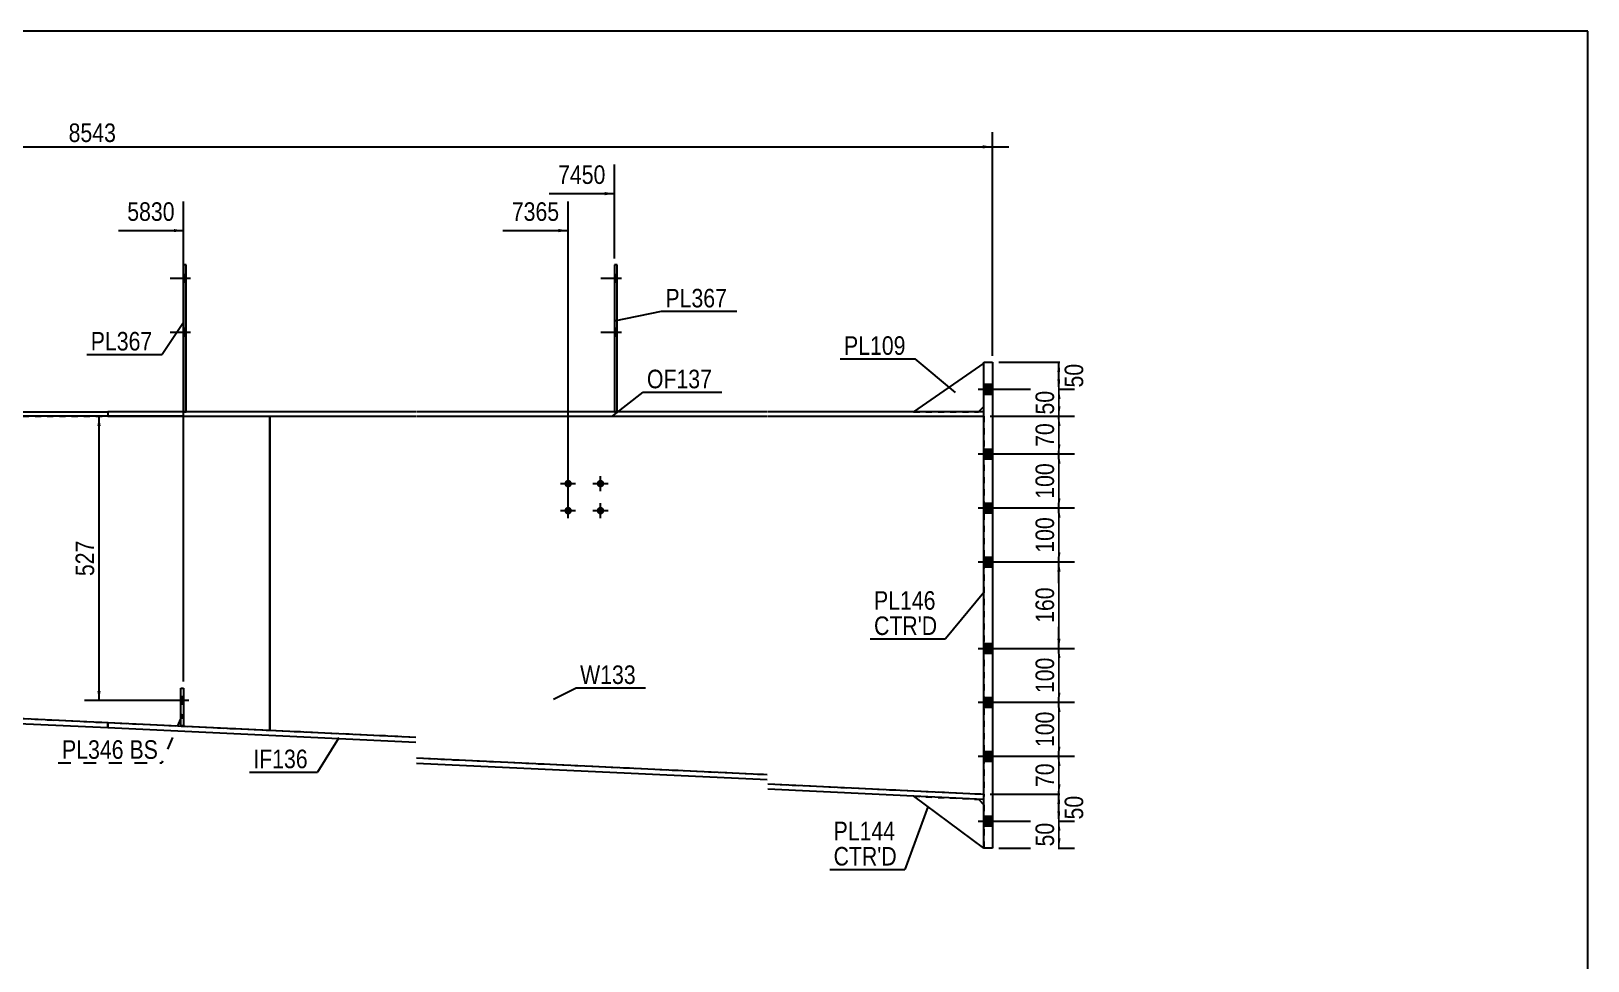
# Model space of a CAD drawing. Header units: millimetres. Extents: x -294 to 118, y -169 to 118.
# Drawn here: x -121.8 to 118.5, y -25.1 to 118.4 of the extents above; entities that cross this region are included whole.
import ezdxf

# ---------------------------------------------------------------- set-up
doc = ezdxf.new("R2010")
doc.units = ezdxf.units.MM
doc.linetypes.add('DXK_LINE_DOT1', pattern=[1.8814, 0.9407, -0.9407])
doc.linetypes.add('DXK_LINE_DOT2', pattern=[3.9198, 1.9599, -1.9599])
doc.styles.add('Arial Narrow', font='ARIALN.TTF', dxfattribs={"height": 0.2})

# ---------------------------------------------------------------- blocks, each defined once
blk = doc.blocks.new('Unknown-622170407-1210')
at = {"color": 5, "linetype": 'Continuous'}
for p, q in [((118.48, 118.39), (-291.52, 118.39)), ((118.48, -168.61), (118.48, 118.39))]:
    blk.add_line(p, q, dxfattribs=at)
blk = doc.blocks.new('Part-622170407-1745 - 1404')
at = {"color": 7, "linetype": 'DXK_LINE_DOT1'}
for p, q in [((-249.58, 58.97), (-226.87, 58.97)), ((-249.58, 58.97), (-249.58, 33.97)), ((-226.77, 58.97), (-179.61, 58.97)), ((-179.51, 58.97), (-132.55, 58.97)), ((-132.45, 58.97), (-84.91, 58.97)), ((-249.33, 33.95), (-226.87, 32.9)), ((-249.33, 33.95), (-226.87, 32.9)), ((-226.77, 23.6), (-179.61, 21.38)), ((-226.77, 23.59), (-179.61, 21.38)), ((-179.51, 17.91), (-132.55, 15.7)), ((-179.51, 17.9), (-132.55, 15.69)), ((-132.45, 12.73), (-84.91, 10.49)), ((-132.45, 12.73), (-109.91, 11.67)), ((-84.91, 10.49), (-84.91, 10.5))]:
    blk.add_line(p, q, dxfattribs=at)
at = {"color": 2, "linetype": 'Continuous'}
for p, q in [((-84.91, 10.5), (-84.91, 58.97)), ((-249.58, 33.97), (-249.33, 33.95)), ((-109.91, 11.67), (-84.91, 10.5))]:
    blk.add_line(p, q, dxfattribs=at)
blk = doc.blocks.new('Bolt-622170407-1408 - 1404')
at = {"color": 3, "linetype": 'DXK_LINE_DOT2'}
for p, q in [((-98.24, 15.66), (-98.66, 15.66)), ((-97.58, 15.07), (-98.66, 15.07)), ((-98.24, 14.49), (-98.66, 14.49))]:
    blk.add_line(p, q, dxfattribs=at)
blk = doc.blocks.new('Part-622170407-1729 - 1404')
at = {"color": 2, "linetype": 'Continuous'}
for p, q in [((-109.95, 10.84), (-109.91, 11.67)), ((-62.41, 8.6), (-109.95, 10.84)), ((-109.91, 11.67), (-62.41, 9.44)), ((-62.31, 6.21), (-8.17, 3.66)), ((-8.17, 2.83), (-62.31, 5.37)), ((-8.07, 2.2), (25.26, 0.63)), ((25.23, -0.2), (-8.07, 1.37)), ((25.26, 0.63), (25.23, -0.2))]:
    blk.add_line(p, q, dxfattribs=at)
blk = doc.blocks.new('Part-622170407-1456 - 1404')
at = {"color": 2, "linetype": 'Continuous'}
for p, q in [((25.26, 67.13), (14.43, 59.63)), ((24.43, 59.63), (25.26, 60.47))]:
    blk.add_line(p, q, dxfattribs=at)
at = {"color": 7, "linetype": 'DXK_LINE_DOT1'}
for p, q in [((25.26, 60.47), (25.26, 67.13)), ((14.43, 59.63), (24.43, 59.63))]:
    blk.add_line(p, q, dxfattribs=at)
blk = doc.blocks.new('Bolt-622170407-1407 - 1404')
at = {"linetype": 'Continuous'}
blk.add_hatch(color=3, dxfattribs=at).paths.add_polyline_path([(-98.24, 14.49), (-98.24, 15.66), (-98.66, 15.66), (-98.66, 14.49)])
at = {"color": 3, "linetype": 'Continuous'}
for p, q in [((-97.45, 15.07), (-100.2, 15.07)), ((-98.24, 15.66), (-98.66, 15.66)), ((-98.24, 14.49), (-98.66, 14.49))]:
    blk.add_line(p, q, dxfattribs=at)
blk = doc.blocks.new('Bolt-622170407-1569 - 1404')
at = {"linetype": 'Continuous'}
for points in [[(-39.48, 48.55, -1), (-38.31, 48.55, -1)], [(-34.48, 48.55, -1), (-33.31, 48.55, -1)], [(-39.48, 44.38, -1), (-38.31, 44.38, -1)], [(-34.48, 44.38, -1), (-33.31, 44.38, -1)]]:
    blk.add_hatch(color=3, dxfattribs=at).paths.add_polyline_path(points)
at = {"color": 3, "linetype": 'Continuous'}
for p, q in [((-40.06, 48.55), (-37.73, 48.55)), ((-38.89, 47.38), (-38.89, 49.72)), ((-35.06, 48.55), (-32.73, 48.55)), ((-33.89, 47.38), (-33.89, 49.72)), ((-40.06, 44.38), (-37.73, 44.38)), ((-38.89, 43.22), (-38.89, 45.55)), ((-35.06, 44.38), (-32.73, 44.38)), ((-33.89, 43.22), (-33.89, 45.55))]:
    blk.add_line(p, q, dxfattribs=at)
blk = doc.blocks.new('Bolt-622170407-1811 - 1404')
at = {"linetype": 'Continuous'}
for points in [[(-31.34, 79.63), (-31.34, 80.8), (-31.75, 80.8), (-31.75, 79.63)], [(-31.34, 79.63), (-31.34, 80.8), (-31.75, 80.8), (-31.75, 79.63)], [(-31.34, 71.3), (-31.34, 72.47), (-31.75, 72.47), (-31.75, 71.3)], [(-31.34, 71.3), (-31.34, 72.47), (-31.75, 72.47), (-31.75, 71.3)]]:
    blk.add_hatch(color=3, dxfattribs=at).paths.add_polyline_path(points)
at = {"color": 3, "linetype": 'Continuous'}
for p, q in [((-30.67, 80.22), (-33.84, 80.22)), ((-30.67, 80.22), (-33.84, 80.22)), ((-31.34, 80.8), (-31.75, 80.8)), ((-31.34, 80.8), (-31.75, 80.8)), ((-31.34, 79.63), (-31.75, 79.63)), ((-31.34, 79.63), (-31.75, 79.63)), ((-31.34, 72.47), (-31.75, 72.47)), ((-31.34, 72.47), (-31.75, 72.47)), ((-30.67, 71.88), (-33.84, 71.88)), ((-30.67, 71.88), (-33.84, 71.88)), ((-31.34, 71.3), (-31.75, 71.3)), ((-31.34, 71.3), (-31.75, 71.3))]:
    blk.add_line(p, q, dxfattribs=at)
blk = doc.blocks.new('Part-622170407-1509 - 1404')
at = {"color": 2, "linetype": 'Continuous'}
for p, q in [((25.26, 67.3), (26.6, 67.3)), ((25.26, -7.7), (25.26, 67.3)), ((26.6, 67.3), (26.6, -7.7)), ((26.6, -7.7), (25.26, -7.7))]:
    blk.add_line(p, q, dxfattribs=at)
blk = doc.blocks.new('Part-622170407-1538 - 1404')
at = {"color": 2, "linetype": 'Continuous'}
for p, q in [((25.26, -7.7), (14.44, 0.31)), ((24.43, -0.16), (25.26, -1.04))]:
    blk.add_line(p, q, dxfattribs=at)
at = {"color": 7, "linetype": 'DXK_LINE_DOT1'}
for p, q in [((14.44, 0.31), (24.43, -0.16)), ((25.26, -1.04), (25.26, -7.7)), ((25.26, -7.7), (25.26, -7.7))]:
    blk.add_line(p, q, dxfattribs=at)
blk = doc.blocks.new('Bolt-622170407-1812 - 1404')
at = {"linetype": 'Continuous'}
for points in [[(-97.83, 79.63), (-97.83, 80.8), (-98.24, 80.8), (-98.24, 79.63)], [(-97.83, 79.63), (-97.83, 80.8), (-98.24, 80.8), (-98.24, 79.63)], [(-97.83, 71.3), (-97.83, 72.47), (-98.24, 72.47), (-98.24, 71.3)], [(-97.83, 71.3), (-97.83, 72.47), (-98.24, 72.47), (-98.24, 71.3)]]:
    blk.add_hatch(color=3, dxfattribs=at).paths.add_polyline_path(points)
at = {"color": 3, "linetype": 'Continuous'}
for p, q in [((-97.16, 80.22), (-100.33, 80.22)), ((-97.16, 80.22), (-100.33, 80.22)), ((-97.83, 80.8), (-98.24, 80.8)), ((-97.83, 80.8), (-98.24, 80.8)), ((-97.83, 79.63), (-98.24, 79.63)), ((-97.83, 79.63), (-98.24, 79.63)), ((-97.83, 72.47), (-98.24, 72.47)), ((-97.83, 72.47), (-98.24, 72.47)), ((-97.16, 71.88), (-100.33, 71.88)), ((-97.16, 71.88), (-100.33, 71.88)), ((-97.83, 71.3), (-98.24, 71.3)), ((-97.83, 71.3), (-98.24, 71.3))]:
    blk.add_line(p, q, dxfattribs=at)
blk = doc.blocks.new('Part-622170407-1619 - 1404')
at = {"color": 7, "linetype": 'DXK_LINE_DOT1'}
for p, q in [((-98.66, 11.16), (-98.66, 16.99)), ((-98.66, 16.99), (-98.24, 16.99)), ((-98.24, 16.99), (-98.24, 11.16)), ((-98.66, 12.41), (-98.24, 12.41)), ((-98.24, 11.16), (-98.66, 11.16))]:
    blk.add_line(p, q, dxfattribs=at)
blk = doc.blocks.new('Part-622170407-1641 - 1404')
at = {"color": 2, "linetype": 'Continuous'}
for p, q in [((-98.66, 11.16), (-98.66, 16.99)), ((-98.66, 16.99), (-98.24, 16.99)), ((-98.24, 16.99), (-98.24, 11.16)), ((-98.24, 11.16), (-98.66, 11.16))]:
    blk.add_line(p, q, dxfattribs=at)
blk = doc.blocks.new('Part-622170407-1663 - 1404')
at = {"color": 2, "linetype": 'Continuous'}
for p, q in [((-249.58, 59.63), (-226.87, 59.63)), ((-226.87, 58.97), (-249.58, 58.97)), ((-226.77, 59.63), (-179.61, 59.63)), ((-179.61, 58.97), (-226.77, 58.97)), ((-179.51, 59.63), (-132.55, 59.63)), ((-132.55, 58.97), (-179.51, 58.97)), ((-132.45, 59.63), (-109.91, 59.63)), ((-109.91, 58.97), (-132.45, 58.97)), ((-109.91, 59.63), (-109.91, 58.97))]:
    blk.add_line(p, q, dxfattribs=at)
at = {"color": 7, "linetype": 'DXK_LINE_DOT1'}
blk.add_line((-249.58, 58.97), (-249.58, 59.63), dxfattribs=at)
blk = doc.blocks.new('Part-622170407-1685 - 1404')
at = {"color": 2, "linetype": 'Continuous'}
blk.add_line((-84.91, 58.97), (-84.91, 10.49), dxfattribs=at)
at = {"color": 7, "linetype": 'DXK_LINE_DOT1'}
for p, q in [((-84.91, 58.97), (-62.41, 58.97)), ((-62.31, 58.97), (-8.17, 58.97)), ((-8.07, 58.97), (25.26, 58.97)), ((25.26, 58.97), (25.26, 0.63)), ((-84.91, 10.49), (-62.41, 9.44)), ((-62.31, 6.21), (-8.17, 3.66)), ((-8.07, 2.2), (25.26, 0.63))]:
    blk.add_line(p, q, dxfattribs=at)
blk = doc.blocks.new('Part-622170407-1707 - 1404')
at = {"color": 2, "linetype": 'Continuous'}
for p, q in [((-249.37, 33.12), (-249.33, 33.95)), ((-249.33, 33.95), (-226.87, 32.9)), ((-226.87, 32.06), (-249.37, 33.12)), ((-226.77, 23.6), (-179.61, 21.38)), ((-179.61, 20.54), (-226.77, 22.76)), ((-179.51, 17.91), (-132.55, 15.7)), ((-132.55, 14.86), (-179.51, 17.07)), ((-132.45, 12.73), (-109.91, 11.67)), ((-109.95, 10.84), (-132.45, 11.9)), ((-109.91, 11.67), (-109.95, 10.84))]:
    blk.add_line(p, q, dxfattribs=at)
blk = doc.blocks.new('Bolt-622170407-1746 - 1404')
at = {"linetype": 'Continuous'}
for points in [[(25.26, 63.88), (25.26, 62.38), (26.6, 62.38), (26.6, 63.88)], [(25.26, 63.88), (25.26, 62.38), (26.6, 62.38), (26.6, 63.88)], [(25.26, 53.88), (25.26, 52.38), (26.6, 52.38), (26.6, 53.88)], [(25.26, 53.88), (25.26, 52.38), (26.6, 52.38), (26.6, 53.88)], [(25.26, 45.55), (25.26, 44.05), (26.6, 44.05), (26.6, 45.55)], [(25.26, 45.55), (25.26, 44.05), (26.6, 44.05), (26.6, 45.55)], [(25.26, 37.22), (25.26, 35.72), (26.6, 35.72), (26.6, 37.22)], [(25.26, 37.22), (25.26, 35.72), (26.6, 35.72), (26.6, 37.22)], [(25.26, 23.88), (25.26, 22.38), (26.6, 22.38), (26.6, 23.88)], [(25.26, 23.88), (25.26, 22.38), (26.6, 22.38), (26.6, 23.88)], [(25.26, 15.55), (25.26, 14.05), (26.6, 14.05), (26.6, 15.55)], [(25.26, 15.55), (25.26, 14.05), (26.6, 14.05), (26.6, 15.55)], [(25.26, 7.22), (25.26, 5.72), (26.6, 5.72), (26.6, 7.22)], [(25.26, 7.22), (25.26, 5.72), (26.6, 5.72), (26.6, 7.22)], [(25.26, -2.78), (25.26, -4.28), (26.6, -4.28), (26.6, -2.78)], [(25.26, -2.78), (25.26, -4.28), (26.6, -4.28), (26.6, -2.78)]]:
    blk.add_hatch(color=3, dxfattribs=at).paths.add_polyline_path(points)
at = {"color": 3, "linetype": 'Continuous'}
for p, q in [((24.37, 63.13), (31.93, 63.13)), ((24.37, 63.13), (31.93, 63.13)), ((25.26, 63.88), (26.6, 63.88)), ((25.26, 63.88), (26.6, 63.88)), ((25.26, 62.38), (26.6, 62.38)), ((25.26, 62.38), (26.6, 62.38)), ((24.37, 53.13), (31.93, 53.13)), ((24.37, 53.13), (31.93, 53.13)), ((25.26, 53.88), (26.6, 53.88)), ((25.26, 53.88), (26.6, 53.88)), ((25.26, 52.38), (26.6, 52.38)), ((25.26, 52.38), (26.6, 52.38)), ((24.37, 44.8), (31.93, 44.8)), ((24.37, 44.8), (31.93, 44.8)), ((25.26, 45.55), (26.6, 45.55)), ((25.26, 45.55), (26.6, 45.55)), ((25.26, 44.05), (26.6, 44.05)), ((25.26, 44.05), (26.6, 44.05)), ((24.37, 36.47), (31.93, 36.47)), ((24.37, 36.47), (31.93, 36.47)), ((25.26, 37.22), (26.6, 37.22)), ((25.26, 37.22), (26.6, 37.22)), ((25.26, 35.72), (26.6, 35.72)), ((25.26, 35.72), (26.6, 35.72)), ((24.37, 23.13), (31.93, 23.13)), ((24.37, 23.13), (31.93, 23.13)), ((25.26, 23.88), (26.6, 23.88)), ((25.26, 23.88), (26.6, 23.88)), ((25.26, 22.38), (26.6, 22.38)), ((25.26, 22.38), (26.6, 22.38)), ((24.37, 14.8), (31.93, 14.8)), ((24.37, 14.8), (31.93, 14.8)), ((25.26, 15.55), (26.6, 15.55)), ((25.26, 15.55), (26.6, 15.55)), ((25.26, 14.05), (26.6, 14.05)), ((25.26, 14.05), (26.6, 14.05)), ((25.26, 7.22), (26.6, 7.22)), ((25.26, 7.22), (26.6, 7.22)), ((24.37, 6.47), (31.93, 6.47)), ((24.37, 6.47), (31.93, 6.47)), ((25.26, 5.72), (26.6, 5.72)), ((25.26, 5.72), (26.6, 5.72)), ((24.37, -3.53), (31.93, -3.53)), ((24.37, -3.53), (31.93, -3.53)), ((25.26, -2.78), (26.6, -2.78)), ((25.26, -2.78), (26.6, -2.78)), ((25.26, -4.28), (26.6, -4.28)), ((25.26, -4.28), (26.6, -4.28))]:
    blk.add_line(p, q, dxfattribs=at)
blk = doc.blocks.new('Part-622170407-1773 - 1404')
at = {"color": 2, "linetype": 'Continuous'}
for p, q in [((-31.34, 82.3), (-31.75, 82.3)), ((-31.75, 82.3), (-31.75, 59.63)), ((-31.34, 59.63), (-31.34, 82.3))]:
    blk.add_line(p, q, dxfattribs=at)
at = {"color": 7, "linetype": 'DXK_LINE_DOT1'}
blk.add_line((-31.75, 59.63), (-31.34, 59.63), dxfattribs=at)
blk = doc.blocks.new('Part-622170407-1778 - 1404')
at = {"color": 2, "linetype": 'Continuous'}
for p, q in [((-97.83, 82.3), (-98.24, 82.3)), ((-98.24, 82.3), (-98.24, 59.63)), ((-97.83, 59.63), (-97.83, 82.3))]:
    blk.add_line(p, q, dxfattribs=at)
at = {"color": 7, "linetype": 'DXK_LINE_DOT1'}
blk.add_line((-98.24, 59.63), (-97.83, 59.63), dxfattribs=at)
blk = doc.blocks.new('Part-622170407-1805 - 1404')
at = {"color": 2, "linetype": 'Continuous'}
for p, q in [((-109.91, 59.63), (-109.91, 58.97)), ((-62.41, 59.63), (-109.91, 59.63)), ((-109.91, 58.97), (-62.41, 58.97)), ((-8.17, 59.63), (-62.31, 59.63)), ((-62.31, 58.97), (-8.17, 58.97)), ((25.26, 59.63), (-8.07, 59.63)), ((-8.07, 58.97), (25.26, 58.97)), ((25.26, 58.97), (25.26, 59.63))]:
    blk.add_line(p, q, dxfattribs=at)
blk = doc.blocks.new('StraightDimension-622170407-6581 - 1404')
at = {"linetype": 'Continuous'}
for points in [[(36.6, 51.63), (36.85, 53.13), (37.1, 51.63)], [(37.1, 46.3), (36.85, 44.8), (36.6, 46.3)]]:
    blk.add_hatch(color=7, dxfattribs=at).paths.add_polyline_path(points)
at = {"color": 7, "linetype": 'Continuous'}
for p, q in [((26.26, 53.13), (39.25, 53.13)), ((36.85, 44.8), (36.85, 53.13)), ((26.26, 44.8), (39.25, 44.8))]:
    blk.add_line(p, q, dxfattribs=at)
at = {"color": 0}
blk.add_wipeout([(36.7, 52.31), (32.5, 52.31), (32.5, 45.62), (36.7, 45.62)], dxfattribs=at)
at = {"color": 3, "style": 'Arial Narrow'}
blk.add_text('100', height=2.863, rotation=90.0002, dxfattribs=at).set_placement((36.1, 46.22))
blk = doc.blocks.new('StraightDimension-622170407-2080 - 1404')
at = {"linetype": 'Continuous'}
blk.add_hatch(color=7, dxfattribs=at).paths.add_polyline_path([(25.1, 100.78), (26.6, 100.53), (25.1, 100.28)])
at = {"color": 7, "linetype": 'Continuous'}
for p, q in [((26.6, 68.3), (26.6, 102.78)), ((-251.25, 100.53), (26.6, 100.53)), ((26.6, 100.53), (29.1, 100.53))]:
    blk.add_line(p, q, dxfattribs=at)
at = {"color": 0}
blk.add_wipeout([(-108.07, 100.68), (-108.07, 104.88), (-116.58, 104.88), (-116.58, 100.68)], dxfattribs=at)
at = {"color": 3, "style": 'Arial Narrow'}
blk.add_text('8543', height=2.863, dxfattribs=at).set_placement((-115.98, 101.28))
blk = doc.blocks.new('StraightDimension-622170407-6585 - 1404')
at = {"linetype": 'Continuous'}
for points in [[(36.6, 13.3), (36.85, 14.8), (37.1, 13.3)], [(37.1, 7.97), (36.85, 6.47), (36.6, 7.97)]]:
    blk.add_hatch(color=7, dxfattribs=at).paths.add_polyline_path(points)
at = {"color": 7, "linetype": 'Continuous'}
for p, q in [((26.26, 14.8), (39.25, 14.8)), ((36.85, 6.47), (36.85, 14.8)), ((26.26, 6.47), (39.25, 6.47))]:
    blk.add_line(p, q, dxfattribs=at)
at = {"color": 0}
blk.add_wipeout([(36.7, 13.97), (32.5, 13.97), (32.5, 7.29), (36.7, 7.29)], dxfattribs=at)
at = {"color": 3, "style": 'Arial Narrow'}
blk.add_text('100', height=2.863, rotation=90.0002, dxfattribs=at).set_placement((36.1, 7.89))
blk = doc.blocks.new('StraightDimension-622170407-2203 - 1404')
at = {"linetype": 'Continuous'}
for points in [[(-111.54, 57.47), (-111.29, 58.97), (-111.04, 57.47)], [(-111.04, 16.57), (-111.29, 15.07), (-111.54, 16.57)]]:
    blk.add_hatch(color=7, dxfattribs=at).paths.add_polyline_path(points)
at = {"color": 7, "linetype": 'Continuous'}
for p, q in [((-98.39, 58.97), (-113.54, 58.97)), ((-111.29, 15.07), (-111.29, 58.97)), ((-98.35, 15.07), (-113.54, 15.07))]:
    blk.add_line(p, q, dxfattribs=at)
at = {"color": 0}
blk.add_wipeout([(-111.44, 40.36), (-115.64, 40.36), (-115.64, 33.68), (-111.44, 33.68)], dxfattribs=at)
at = {"color": 3, "style": 'Arial Narrow'}
blk.add_text('527', height=2.863, rotation=90.0002, dxfattribs=at).set_placement((-112.04, 34.28))
blk = doc.blocks.new('StraightDimension-622170407-6578 - 1404')
at = {"linetype": 'Continuous'}
for points in [[(36.6, 65.8), (36.85, 67.3), (37.1, 65.8)], [(37.1, 64.63), (36.85, 63.13), (36.6, 64.63)]]:
    blk.add_hatch(color=7, dxfattribs=at).paths.add_polyline_path(points)
at = {"color": 7, "linetype": 'Continuous'}
for p, q in [((27.6, 67.3), (39.1, 67.3)), ((36.85, 63.13), (36.85, 67.3)), ((27.6, 63.13), (39.1, 63.13))]:
    blk.add_line(p, q, dxfattribs=at)
at = {"color": 0}
blk.add_wipeout([(41.2, 67.64), (37, 67.64), (37, 62.79), (41.2, 62.79)], dxfattribs=at)
at = {"color": 3, "style": 'Arial Narrow'}
blk.add_text('50', height=2.863, rotation=90.0002, dxfattribs=at).set_placement((40.6, 63.39))
blk = doc.blocks.new('StraightDimension-622170407-6579 - 1404')
at = {"linetype": 'Continuous'}
for points in [[(36.6, 61.63), (36.85, 63.13), (37.1, 61.63)], [(37.1, 60.47), (36.85, 58.97), (36.6, 60.47)]]:
    blk.add_hatch(color=7, dxfattribs=at).paths.add_polyline_path(points)
at = {"color": 7, "linetype": 'Continuous'}
for p, q in [((27.6, 63.13), (39.25, 63.13)), ((36.85, 58.97), (36.85, 63.13)), ((26.26, 58.97), (39.25, 58.97))]:
    blk.add_line(p, q, dxfattribs=at)
at = {"color": 0}
blk.add_wipeout([(36.7, 63.48), (32.5, 63.48), (32.5, 58.62), (36.7, 58.62)], dxfattribs=at)
at = {"color": 3, "style": 'Arial Narrow'}
blk.add_text('50', height=2.863, rotation=90.0002, dxfattribs=at).set_placement((36.1, 59.22))
blk = doc.blocks.new('StraightDimension-622170407-6580 - 1404')
at = {"linetype": 'Continuous'}
for points in [[(36.6, 57.47), (36.85, 58.97), (37.1, 57.47)], [(37.1, 54.63), (36.85, 53.13), (36.6, 54.63)]]:
    blk.add_hatch(color=7, dxfattribs=at).paths.add_polyline_path(points)
at = {"color": 7, "linetype": 'Continuous'}
for p, q in [((26.26, 58.97), (39.25, 58.97)), ((36.85, 53.13), (36.85, 58.97)), ((26.26, 53.13), (39.25, 53.13))]:
    blk.add_line(p, q, dxfattribs=at)
at = {"color": 0}
blk.add_wipeout([(36.7, 58.48), (32.5, 58.48), (32.5, 53.62), (36.7, 53.62)], dxfattribs=at)
at = {"color": 3, "style": 'Arial Narrow'}
blk.add_text('70', height=2.863, rotation=90.0002, dxfattribs=at).set_placement((36.1, 54.22))
blk = doc.blocks.new('StraightDimension-622170407-6582 - 1404')
at = {"linetype": 'Continuous'}
for points in [[(36.6, 43.3), (36.85, 44.8), (37.1, 43.3)], [(37.1, 37.97), (36.85, 36.47), (36.6, 37.97)]]:
    blk.add_hatch(color=7, dxfattribs=at).paths.add_polyline_path(points)
at = {"color": 7, "linetype": 'Continuous'}
for p, q in [((26.26, 44.8), (39.25, 44.8)), ((36.85, 36.47), (36.85, 44.8)), ((26.26, 36.47), (39.25, 36.47))]:
    blk.add_line(p, q, dxfattribs=at)
at = {"color": 0}
blk.add_wipeout([(36.7, 43.97), (32.5, 43.97), (32.5, 37.29), (36.7, 37.29)], dxfattribs=at)
at = {"color": 3, "style": 'Arial Narrow'}
blk.add_text('100', height=2.863, rotation=90.0002, dxfattribs=at).set_placement((36.1, 37.89))
blk = doc.blocks.new('StraightDimension-622170407-6583 - 1404')
at = {"linetype": 'Continuous'}
for points in [[(36.6, 34.97), (36.85, 36.47), (37.1, 34.97)], [(37.1, 24.63), (36.85, 23.13), (36.6, 24.63)]]:
    blk.add_hatch(color=7, dxfattribs=at).paths.add_polyline_path(points)
at = {"color": 7, "linetype": 'Continuous'}
for p, q in [((26.26, 36.47), (39.25, 36.47)), ((36.85, 23.13), (36.85, 36.47)), ((26.26, 23.13), (39.25, 23.13))]:
    blk.add_line(p, q, dxfattribs=at)
at = {"color": 0}
blk.add_wipeout([(36.7, 33.14), (32.5, 33.14), (32.5, 26.46), (36.7, 26.46)], dxfattribs=at)
at = {"color": 3, "style": 'Arial Narrow'}
blk.add_text('160', height=2.863, rotation=90.0002, dxfattribs=at).set_placement((36.1, 27.06))
blk = doc.blocks.new('StraightDimension-622170407-6584 - 1404')
at = {"linetype": 'Continuous'}
for points in [[(36.6, 21.63), (36.85, 23.13), (37.1, 21.63)], [(37.1, 16.3), (36.85, 14.8), (36.6, 16.3)]]:
    blk.add_hatch(color=7, dxfattribs=at).paths.add_polyline_path(points)
at = {"color": 7, "linetype": 'Continuous'}
for p, q in [((26.26, 23.13), (39.25, 23.13)), ((36.85, 14.8), (36.85, 23.13)), ((26.26, 14.8), (39.25, 14.8))]:
    blk.add_line(p, q, dxfattribs=at)
at = {"color": 0}
blk.add_wipeout([(36.7, 22.31), (32.5, 22.31), (32.5, 15.62), (36.7, 15.62)], dxfattribs=at)
at = {"color": 3, "style": 'Arial Narrow'}
blk.add_text('100', height=2.863, rotation=90.0002, dxfattribs=at).set_placement((36.1, 16.22))
blk = doc.blocks.new('StraightDimension-622170407-6586 - 1404')
at = {"linetype": 'Continuous'}
for points in [[(36.6, 4.97), (36.85, 6.47), (37.1, 4.97)], [(37.1, 2.13), (36.85, 0.63), (36.6, 2.13)]]:
    blk.add_hatch(color=7, dxfattribs=at).paths.add_polyline_path(points)
at = {"color": 7, "linetype": 'Continuous'}
for p, q in [((26.26, 6.47), (39.25, 6.47)), ((36.85, 0.63), (36.85, 6.47)), ((26.26, 0.63), (39.25, 0.63))]:
    blk.add_line(p, q, dxfattribs=at)
at = {"color": 0}
blk.add_wipeout([(36.7, 5.98), (32.5, 5.98), (32.5, 1.12), (36.7, 1.12)], dxfattribs=at)
at = {"color": 3, "style": 'Arial Narrow'}
blk.add_text('70', height=2.863, rotation=90.0002, dxfattribs=at).set_placement((36.1, 1.72))
blk = doc.blocks.new('StraightDimension-622170407-6587 - 1404')
at = {"linetype": 'Continuous'}
for points in [[(36.6, -0.87), (36.85, 0.63), (37.1, -0.87)], [(37.1, -2.03), (36.85, -3.53), (36.6, -2.03)]]:
    blk.add_hatch(color=7, dxfattribs=at).paths.add_polyline_path(points)
at = {"color": 7, "linetype": 'Continuous'}
for p, q in [((26.26, 0.63), (39.1, 0.63)), ((36.85, -3.53), (36.85, 0.63)), ((27.6, -3.53), (39.1, -3.53))]:
    blk.add_line(p, q, dxfattribs=at)
at = {"color": 0}
blk.add_wipeout([(41.2, 0.98), (37, 0.98), (37, -3.88), (41.2, -3.88)], dxfattribs=at)
at = {"color": 3, "style": 'Arial Narrow'}
blk.add_text('50', height=2.863, rotation=90.0002, dxfattribs=at).set_placement((40.6, -3.28))
blk = doc.blocks.new('StraightDimension-622170407-6588 - 1404')
at = {"linetype": 'Continuous'}
for points in [[(36.6, -5.03), (36.85, -3.53), (37.1, -5.03)], [(37.1, -6.2), (36.85, -7.7), (36.6, -6.2)]]:
    blk.add_hatch(color=7, dxfattribs=at).paths.add_polyline_path(points)
at = {"color": 7, "linetype": 'Continuous'}
for p, q in [((27.6, -3.53), (39.25, -3.53)), ((36.85, -7.7), (36.85, -3.53)), ((27.6, -7.7), (39.25, -7.7))]:
    blk.add_line(p, q, dxfattribs=at)
at = {"color": 0}
blk.add_wipeout([(36.7, -3.19), (32.5, -3.19), (32.5, -8.05), (36.7, -8.05)], dxfattribs=at)
at = {"color": 3, "style": 'Arial Narrow'}
blk.add_text('50', height=2.863, rotation=90.0002, dxfattribs=at).set_placement((36.1, -7.45))
blk = doc.blocks.new('StraightDimension-622170407-8148 - 1404')
at = {"linetype": 'Continuous'}
blk.add_hatch(color=7, dxfattribs=at).paths.add_polyline_path([(-33.25, 93.56), (-31.75, 93.31), (-33.25, 93.06)])
at = {"color": 7, "linetype": 'Continuous'}
for p, q in [((-31.75, 83.3), (-31.75, 97.81)), ((-41.81, 93.31), (-31.75, 93.31))]:
    blk.add_line(p, q, dxfattribs=at)
at = {"color": 0}
blk.add_wipeout([(-32.53, 94.21), (-32.53, 98.41), (-41.04, 98.41), (-41.04, 94.21)], dxfattribs=at)
at = {"color": 3, "style": 'Arial Narrow'}
blk.add_text('7450', height=2.863, dxfattribs=at).set_placement((-40.44, 94.81))
blk = doc.blocks.new('StraightDimension-622170407-8149 - 1404')
at = {"linetype": 'Continuous'}
blk.add_hatch(color=7, dxfattribs=at).paths.add_polyline_path([(-40.39, 87.86), (-38.89, 87.61), (-40.39, 87.36)])
at = {"color": 7, "linetype": 'Continuous'}
for p, q in [((-38.89, 45.38), (-38.89, 92.11)), ((-48.96, 87.61), (-38.89, 87.61))]:
    blk.add_line(p, q, dxfattribs=at)
at = {"color": 0}
blk.add_wipeout([(-39.67, 88.51), (-39.67, 92.71), (-48.18, 92.71), (-48.18, 88.51)], dxfattribs=at)
at = {"color": 3, "style": 'Arial Narrow'}
blk.add_text('7365', height=2.863, dxfattribs=at).set_placement((-47.58, 89.11))
blk = doc.blocks.new('StraightDimension-622170407-8150 - 1404')
at = {"linetype": 'Continuous'}
blk.add_hatch(color=7, dxfattribs=at).paths.add_polyline_path([(-99.74, 87.86), (-98.24, 87.61), (-99.74, 87.36)])
at = {"color": 7, "linetype": 'Continuous'}
for p, q in [((-98.24, 17.99), (-98.24, 92.11)), ((-108.3, 87.61), (-98.24, 87.61))]:
    blk.add_line(p, q, dxfattribs=at)
at = {"color": 0}
blk.add_wipeout([(-99.02, 88.51), (-99.02, 92.71), (-107.53, 92.71), (-107.53, 88.51)], dxfattribs=at)
at = {"color": 3, "style": 'Arial Narrow'}
blk.add_text('5830', height=2.863, dxfattribs=at).set_placement((-106.93, 89.11))
blk = doc.blocks.new('Mark-622170407-1681 - 1404')
at = {"color": 0}
blk.add_wipeout([(-28.45, 17.63), (-28.45, 20.63), (-37.04, 20.63), (-37.04, 17.63)], dxfattribs=at)
blk.add_wipeout([(-28.45, 17.63), (-28.45, 20.63), (-37.04, 20.63), (-37.04, 17.63)], dxfattribs=at)
at = {"color": 7, "linetype": 'Continuous'}
for p, q in [((-41.16, 15.31), (-37.64, 17.03)), ((-37.64, 17.03), (-26.95, 17.03))]:
    blk.add_line(p, q, dxfattribs=at)
at = {"color": 3, "style": 'Arial Narrow'}
blk.add_text('W133', height=2.863, dxfattribs=at).set_placement((-37.04, 17.63))
blk = doc.blocks.new('Mark-622170407-1725 - 1404')
at = {"color": 7, "linetype": 'Continuous'}
blk.add_line((-74.28, 9.31), (-77.58, 4.03), dxfattribs=at)
at = {"color": 0}
blk.add_wipeout([(-79.08, 4.63), (-79.08, 7.63), (-87.48, 7.63), (-87.48, 4.63)], dxfattribs=at)
blk.add_wipeout([(-79.08, 4.63), (-79.08, 7.63), (-87.48, 7.63), (-87.48, 4.63)], dxfattribs=at)
at = {"color": 7, "linetype": 'Continuous'}
blk.add_line((-88.08, 4.03), (-77.58, 4.03), dxfattribs=at)
at = {"color": 3, "style": 'Arial Narrow'}
blk.add_text('IF136', height=2.863, dxfattribs=at).set_placement((-87.48, 4.63))
blk = doc.blocks.new('Mark-622170407-1452 - 1404')
at = {"color": 7, "linetype": 'Continuous'}
blk.add_line((20.91, 62.6), (14.69, 67.83), dxfattribs=at)
at = {"color": 0}
blk.add_wipeout([(13.19, 68.43), (13.19, 71.43), (3.69, 71.43), (3.69, 68.43)], dxfattribs=at)
blk.add_wipeout([(13.19, 68.43), (13.19, 71.43), (3.69, 71.43), (3.69, 68.43)], dxfattribs=at)
at = {"color": 7, "linetype": 'Continuous'}
blk.add_line((3.09, 67.83), (14.69, 67.83), dxfattribs=at)
at = {"color": 3, "style": 'Arial Narrow'}
blk.add_text('PL109', height=2.863, dxfattribs=at).set_placement((3.69, 68.43))
blk = doc.blocks.new('Mark-622170407-1505 - 1404')
at = {"color": 7, "linetype": 'Continuous'}
blk.add_line((25.26, 31.75), (19.33, 24.59), dxfattribs=at)
at = {"color": 0}
blk.add_wipeout([(17.83, 29.09), (17.83, 32.09), (8.32, 32.09), (8.32, 29.09)], dxfattribs=at)
blk.add_wipeout([(17.83, 29.09), (17.83, 32.09), (8.32, 32.09), (8.32, 29.09)], dxfattribs=at)
blk.add_wipeout([(18.08, 25.19), (18.08, 28.19), (8.32, 28.19), (8.32, 25.19)], dxfattribs=at)
blk.add_wipeout([(18.08, 25.19), (18.08, 28.19), (8.32, 28.19), (8.32, 25.19)], dxfattribs=at)
at = {"color": 7, "linetype": 'Continuous'}
blk.add_line((7.72, 24.59), (19.33, 24.59), dxfattribs=at)
at = {"color": 3, "style": 'Arial Narrow'}
blk.add_text('PL146', height=2.863, dxfattribs=at).set_placement((8.32, 29.09))
at = {"color": 1, "style": 'Arial Narrow'}
blk.add_text("CTR'D", height=2.863, dxfattribs=at).set_placement((8.32, 25.19))
blk = doc.blocks.new('Mark-622170407-1534 - 1404')
at = {"color": 7, "linetype": 'Continuous'}
blk.add_line((16.62, -1.31), (13.09, -10.99), dxfattribs=at)
at = {"color": 0}
blk.add_wipeout([(11.59, -6.49), (11.59, -3.49), (2.08, -3.49), (2.08, -6.49)], dxfattribs=at)
blk.add_wipeout([(11.59, -6.49), (11.59, -3.49), (2.08, -3.49), (2.08, -6.49)], dxfattribs=at)
blk.add_wipeout([(11.84, -10.39), (11.84, -7.39), (2.08, -7.39), (2.08, -10.39)], dxfattribs=at)
blk.add_wipeout([(11.84, -10.39), (11.84, -7.39), (2.08, -7.39), (2.08, -10.39)], dxfattribs=at)
at = {"color": 7, "linetype": 'Continuous'}
blk.add_line((1.48, -10.99), (13.09, -10.99), dxfattribs=at)
at = {"color": 3, "style": 'Arial Narrow'}
blk.add_text('PL144', height=2.863, dxfattribs=at).set_placement((2.08, -6.49))
at = {"color": 1, "style": 'Arial Narrow'}
blk.add_text("CTR'D", height=2.863, dxfattribs=at).set_placement((2.08, -10.39))
blk = doc.blocks.new('Mark-622170407-1801 - 1404')
at = {"color": 0}
blk.add_wipeout([(-16.68, 63.27), (-16.68, 66.27), (-26.73, 66.27), (-26.73, 63.27)], dxfattribs=at)
blk.add_wipeout([(-16.68, 63.27), (-16.68, 66.27), (-26.73, 66.27), (-26.73, 63.27)], dxfattribs=at)
at = {"color": 7, "linetype": 'Continuous'}
for p, q in [((-31.97, 59.04), (-27.33, 62.67)), ((-27.33, 62.67), (-15.18, 62.67))]:
    blk.add_line(p, q, dxfattribs=at)
at = {"color": 3, "style": 'Arial Narrow'}
blk.add_text('OF137', height=2.863, dxfattribs=at).set_placement((-26.73, 63.27))
blk = doc.blocks.new('Mark-622170407-1769 - 1404')
at = {"color": 0}
blk.add_wipeout([(-14.37, 75.75), (-14.37, 78.75), (-23.87, 78.75), (-23.87, 75.75)], dxfattribs=at)
blk.add_wipeout([(-14.37, 75.75), (-14.37, 78.75), (-23.87, 78.75), (-23.87, 75.75)], dxfattribs=at)
at = {"color": 7, "linetype": 'Continuous'}
for p, q in [((-31.75, 73.68), (-24.47, 75.15)), ((-24.47, 75.15), (-12.87, 75.15))]:
    blk.add_line(p, q, dxfattribs=at)
at = {"color": 3, "style": 'Arial Narrow'}
blk.add_text('PL367', height=2.863, dxfattribs=at).set_placement((-23.87, 75.75))
blk = doc.blocks.new('Mark-622170407-1774 - 1404')
at = {"color": 7, "linetype": 'Continuous'}
blk.add_line((-98.24, 73.4), (-101.56, 68.5), dxfattribs=at)
at = {"color": 0}
blk.add_wipeout([(-103.06, 69.1), (-103.06, 72.1), (-112.56, 72.1), (-112.56, 69.1)], dxfattribs=at)
blk.add_wipeout([(-103.06, 69.1), (-103.06, 72.1), (-112.56, 72.1), (-112.56, 69.1)], dxfattribs=at)
at = {"color": 7, "linetype": 'Continuous'}
blk.add_line((-113.16, 68.5), (-101.56, 68.5), dxfattribs=at)
at = {"color": 3, "style": 'Arial Narrow'}
blk.add_text('PL367', height=2.863, dxfattribs=at).set_placement((-112.56, 69.1))
blk = doc.blocks.new('MarkSet-622170407-2345 - 1404')
at = {"color": 0}
blk.add_wipeout([(-107.48, 6.08), (-107.48, 9.08), (-116.99, 9.08), (-116.99, 6.08)], dxfattribs=at)
blk.add_wipeout([(-107.48, 6.08), (-107.48, 9.08), (-116.99, 9.08), (-116.99, 6.08)], dxfattribs=at)
blk.add_wipeout([(-102.2, 6.08), (-102.2, 9.08), (-106.58, 9.08), (-106.58, 6.08)], dxfattribs=at)
blk.add_wipeout([(-102.2, 6.08), (-102.2, 9.08), (-106.58, 9.08), (-106.58, 6.08)], dxfattribs=at)
at = {"color": 7, "linetype": 'DXK_LINE_DOT2'}
for p in [(-98.43, 12.96), (-117.59, 5.48)]:
    blk.add_line(p, (-101.6, 5.48), dxfattribs=at)
at = {"color": 3, "style": 'Arial Narrow'}
for s, p in [('PL346', (-116.99, 6.08)), ('BS', (-106.58, 6.08))]:
    blk.add_text(s, height=2.863, dxfattribs=at).set_placement(p)

msp = doc.modelspace()

# ---------------------------------------------------------------- block references
for name in ['Unknown-622170407-1210', 'Part-622170407-1778 - 1404', 'Part-622170407-1773 - 1404', 'Bolt-622170407-1812 - 1404', 'Bolt-622170407-1811 - 1404', 'Part-622170407-1509 - 1404', 'Part-622170407-1456 - 1404', 'Bolt-622170407-1746 - 1404', 'Part-622170407-1663 - 1404', 'Part-622170407-1745 - 1404', 'Part-622170407-1805 - 1404', 'Part-622170407-1685 - 1404', 'Bolt-622170407-1569 - 1404', 'Part-622170407-1707 - 1404', 'Part-622170407-1619 - 1404', 'Part-622170407-1641 - 1404', 'Bolt-622170407-1407 - 1404', 'Bolt-622170407-1408 - 1404', 'Part-622170407-1729 - 1404', 'Part-622170407-1538 - 1404']:
    msp.add_blockref(name, (0, 0))

# ---------------------------------------------------------------- next in the draw order: block references
for name in ['StraightDimension-622170407-2080 - 1404', 'StraightDimension-622170407-2203 - 1404', 'StraightDimension-622170407-6581 - 1404', 'Mark-622170407-1681 - 1404', 'StraightDimension-622170407-6585 - 1404', 'MarkSet-622170407-2345 - 1404', 'Mark-622170407-1725 - 1404', 'Mark-622170407-1534 - 1404']:
    msp.add_blockref(name, (0, 0))

# ---------------------------------------------------------------- next in the draw order: block references
for name in ['StraightDimension-622170407-8148 - 1404', 'StraightDimension-622170407-8150 - 1404', 'Mark-622170407-1769 - 1404', 'Mark-622170407-1452 - 1404', 'StraightDimension-622170407-6578 - 1404', 'Mark-622170407-1801 - 1404', 'StraightDimension-622170407-6582 - 1404', 'StraightDimension-622170407-6586 - 1404']:
    msp.add_blockref(name, (0, 0))

# ---------------------------------------------------------------- next in the draw order: block references
for name in ['StraightDimension-622170407-8149 - 1404', 'Mark-622170407-1774 - 1404', 'StraightDimension-622170407-6579 - 1404', 'StraightDimension-622170407-6583 - 1404', 'StraightDimension-622170407-6587 - 1404']:
    msp.add_blockref(name, (0, 0))

# ---------------------------------------------------------------- next in the draw order: block references
for name in ['StraightDimension-622170407-6580 - 1404', 'Mark-622170407-1505 - 1404', 'StraightDimension-622170407-6584 - 1404', 'StraightDimension-622170407-6588 - 1404']:
    msp.add_blockref(name, (0, 0))

doc.saveas('drawing.dxf')
